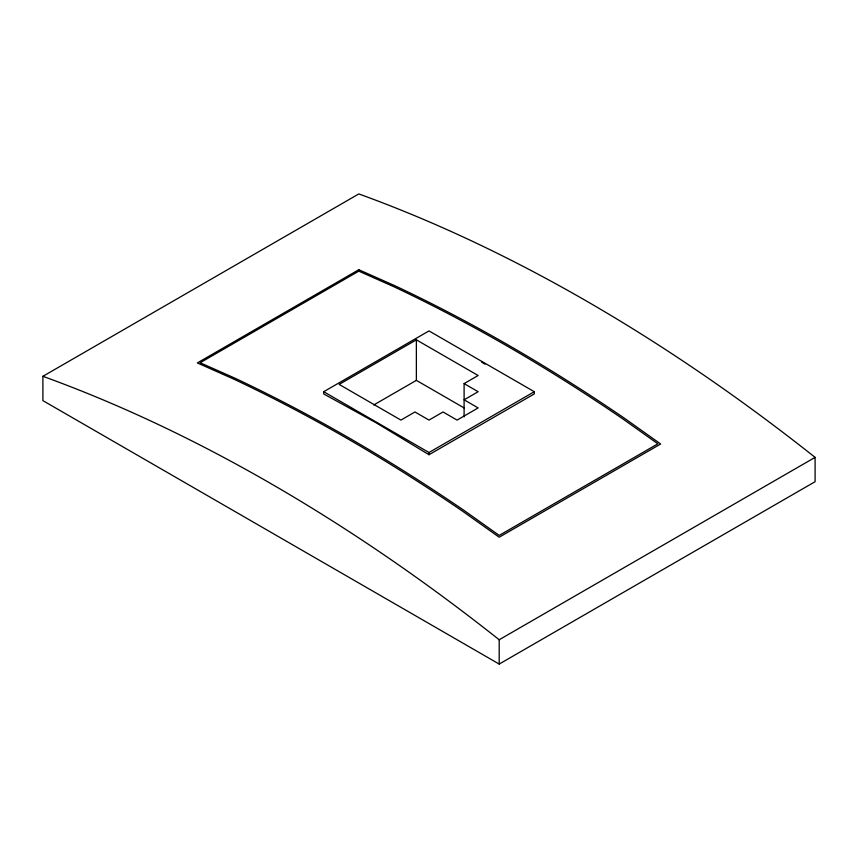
<?xml version="1.0" encoding="UTF-8"?>
<svg xmlns="http://www.w3.org/2000/svg" width="858" height="858" viewBox="0 0 858 858"><rect width="100%" height="100%" fill="white"/><g stroke="black" fill="none" stroke-linecap="round" stroke-linejoin="round"><path stroke-width="1.29" d="M42.9 376.308L358.805 193.929A1762.589 1017.642 60 0 1 815.1 457.368L815.1 481.692L499.195 664.071L42.9 400.632L42.9 376.308A1762.589 1017.642 60 0 1 499.195 639.757L815.1 457.368M323.702 391.709L429 330.92L534.298 391.709L534.298 393.919L429 454.719L376.351 422.919L323.702 393.919L323.702 391.709L429 452.509L534.298 391.709M464.103 383.601L478.142 375.504L416.366 339.832L339.146 384.416L400.922 420.088L414.961 411.979L429 420.088L443.039 411.979L457.078 420.088L478.142 407.925L464.103 399.817L478.142 391.709L464.103 383.601L464.103 416.816M373.723 404.987L416.366 380.362L464.414 408.108M481.649 362.13L485.081 364.2M499.195 639.757L499.195 664.071M429 452.509L429 454.719M416.366 339.832L416.366 380.362M358.805 269.723L197.34 362.934L233.708 379.086A1762.589 1017.642 60 0 1 462.827 511.368L499.195 537.215L660.66 443.994L624.292 418.146A1762.589 1017.642 60 0 0 395.173 285.864L358.805 269.723M358.794 271.149L200.139 362.752L235.113 378.271A1762.589 1017.642 60 0 1 464.232 510.553L499.206 535.413L657.861 443.822L622.887 418.961A1762.589 1017.642 60 0 0 393.768 286.679L358.794 271.149"/></g></svg>
